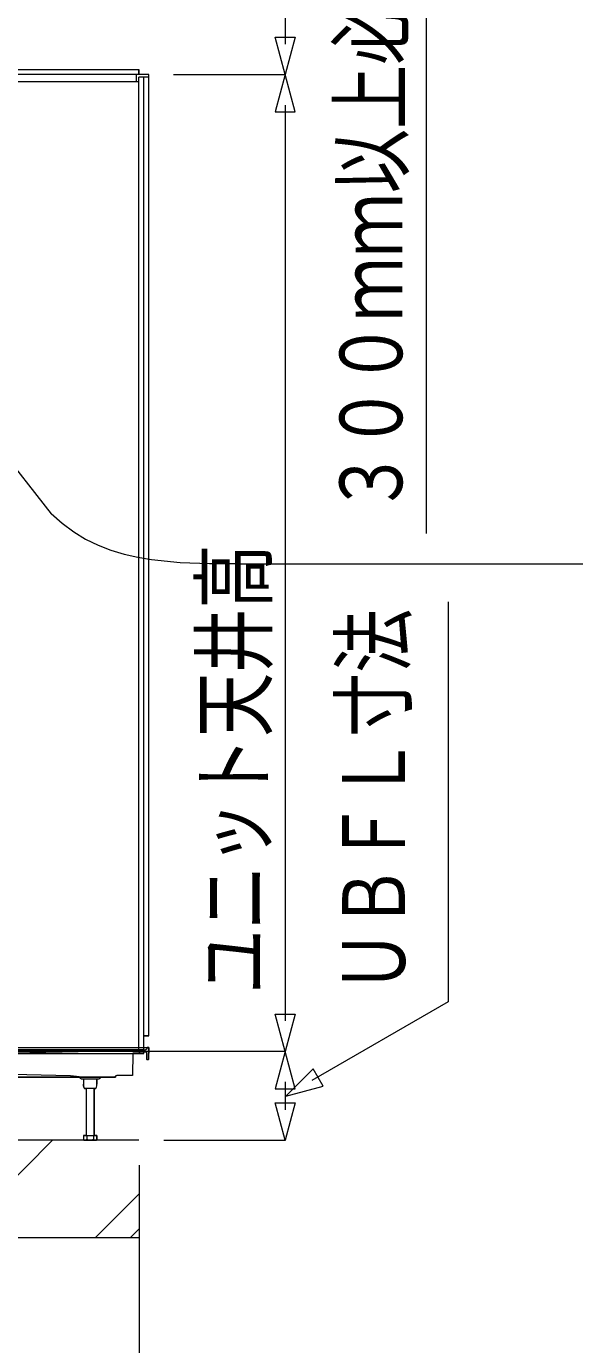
# Model space of a CAD drawing. Units: millimetres on the paper. Extents: x -305 to 305, y -152 to 152.
# Drawn here: x -210.7 to -185.4, y 41.8 to 102.5 of the extents above; entities that cross this region are included whole.
import ezdxf
from ezdxf.enums import TextEntityAlignment as Align

# ---------------------------------------------------------------- set-up
doc = ezdxf.new("R2010")
doc.units = ezdxf.units.MM
doc.linetypes.add('LONG_CHAIN', pattern=[21, 18, -1, 1, -1])
doc.layers.add('0-0_0', color=7, linetype='Continuous', lineweight=9)
doc.styles.add('ＭＳ ゴシック', font='')
doc.styles.get('ＭＳ ゴシック').set_extended_font_data('MS Gothic')

msp = doc.modelspace()

# ---------------------------------------------------------------- linework, layer by layer
at = {"layer": '0-0_0'}
for p, q in [((-192.277, 79.173), (-192.277, 110.492)), ((-198.775, 101.725), (-198.775, 105.662)), ((-205.075, 100.318), (-246.479, 100.318)), ((-205.526, 100.544), (-225.327, 100.544)), ((-205.638, 99.981), (-205.638, 100.318)), ((-205.526, 100.318), (-205.526, 100.544)), ((-205.075, 56.035), (-205.075, 100.318)), ((-203.932, 100.318), (-198.775, 100.318)), ((-205.526, 99.981), (-246.028, 99.981)), ((-205.075, 100.206), (-205.526, 100.206)), ((-205.526, 55.405), (-205.526, 100.206)), ((-205.301, 55.405), (-205.301, 100.206)), ((-198.775, 56.722), (-198.775, 98.912)), ((-219.815, 93.132), (-209.573, 80.081)), ((-200.888, 77.775), (-183.273, 77.775)), ((-191.277, 76.033), (-191.277, 57.599)), ((-191.277, 57.599), (-197.557, 53.971)), ((-205.075, 56.035), (-205.301, 56.035)), ((-246.479, 55.472), (-205.075, 55.495)), ((-229.551, 55.405), (-205.301, 55.405)), ((-205.525, 55.382), (-229.546, 55.382)), ((-206.088, 55.338), (-229.522, 55.338)), ((-206.088, 55.338), (-224.989, 54.955)), ((-206.088, 55.338), (-205.615, 55.347)), ((-205.525, 55.382), (-205.233, 55.382)), ((-205.217, 55.29), (-205.456, 55.29)), ((-205.456, 55.29), (-205.217, 55.29)), ((-205.279, 55.495), (-205.171, 55.495)), ((-205.165, 55.473), (-205.166, 55.449)), ((-205.075, 55.495), (-205.143, 55.495)), ((-205.075, 55.495), (-205.084, 54.954)), ((-205.084, 54.954), (-205.075, 55.495)), ((-205.805, 55.228), (-205.823, 54.212)), ((-205.618, 55.232), (-205.805, 55.228)), ((-205.166, 54.954), (-205.171, 55.246)), ((-205.166, 54.954), (-205.171, 55.246)), ((-205.107, 54.933), (-205.143, 54.933)), ((-205.107, 54.933), (-205.143, 54.933)), ((-222.523, 54.122), (-206.61, 54.122)), ((-216.776, 54.37), (-208.675, 54.208)), ((-208.675, 54.208), (-208, 54.122)), ((-208.237, 54.122), (-208.236, 54.099)), ((-208.236, 54.099), (-208.237, 54.122)), ((-208.191, 54.056), (-207.379, 54.056)), ((-208.082, 54.056), (-208.082, 53.807)), ((-207.469, 54.056), (-207.469, 53.807)), ((-207.315, 54.099), (-207.314, 54.122)), ((-206.609, 54.146), (-206.61, 54.122)), ((-205.823, 54.212), (-206.542, 54.212)), ((-207.517, 53.606), (-208.034, 53.606)), ((-207.956, 53.606), (-207.956, 51.445)), ((-207.596, 53.606), (-207.596, 51.445)), ((-198.775, 52.626), (-198.775, 53.908)), ((-205.526, 51.22), (-247.153, 51.22)), ((-209.518, 51.22), (-214.018, 46.719)), ((-208.087, 51.445), (-208.087, 51.25)), ((-208.087, 51.445), (-207.464, 51.445)), ((-208.035, 51.22), (-208.087, 51.25)), ((-208.068, 51.22), (-207.955, 51.22)), ((-208.035, 51.22), (-207.517, 51.22)), ((-207.955, 51.22), (-207.596, 51.22)), ((-207.932, 51.445), (-207.932, 51.25)), ((-207.62, 51.445), (-207.62, 51.25)), ((-207.596, 51.22), (-207.484, 51.22)), ((-207.464, 51.25), (-207.517, 51.22)), ((-207.464, 51.445), (-207.464, 51.25)), ((-204.382, 51.22), (-198.775, 51.22)), ((-205.525, 50.077), (-205.525, 41.013)), ((-205.526, 48.746), (-207.552, 46.719)), ((-205.526, 47.13), (-205.935, 46.719)), ((-205.526, 46.719), (-243.778, 46.719))]:
    msp.add_line(p, q, dxfattribs=at)
at = {"layer": '0-0_0', "linetype": 'LONG_CHAIN'}
msp.add_line((-198.775, 55.315), (-247.153, 55.315), dxfattribs=at)
at = {"layer": '0-0_0'}
for points in [[(-198.333, 102.04), (-198.794, 100.319), (-199.255, 102.04)], [(-205.075, 100.318), (-205.525, 100.318), (-205.525, 100.543), (-225.327, 100.543), (-225.327, 100.318), (-226.227, 100.318), (-226.227, 100.543), (-246.028, 100.543), (-246.028, 100.318), (-246.479, 100.318), (-246.479, 56.035), (-246.253, 56.035), (-246.253, 55.213), (-205.3, 55.213), (-205.3, 56.035), (-205.075, 56.035)], [(-198.333, 98.597), (-198.794, 100.319), (-199.255, 98.597)], [(-198.333, 57.036), (-198.794, 55.315), (-199.255, 57.036)], [(-198.333, 53.594), (-198.794, 55.315), (-199.255, 53.594)], [(-197.505, 54.511), (-198.765, 53.251), (-197.044, 53.712)], [(-198.333, 52.941), (-198.794, 51.22), (-199.255, 52.941)]]:
    msp.add_lwpolyline(points, close=True, dxfattribs=at)
for points in [[(-209.567, 80.1), (-209.071, 79.649), (-208.533, 79.248), (-207.986, 78.916), (-207.411, 78.635), (-206.82, 78.407), (-206.213, 78.224), (-205.585, 78.08), (-204.95, 77.973), (-203.635, 77.843), (-202.279, 77.794), (-200.896, 77.787)], [(-205.618, 55.232), (-205.597, 55.234), (-205.577, 55.237), (-205.557, 55.242), (-205.537, 55.249), (-205.518, 55.258), (-205.5, 55.269), (-205.483, 55.281)], [(-205.483, 55.281), (-205.5, 55.269), (-205.518, 55.258), (-205.537, 55.249), (-205.557, 55.242), (-205.577, 55.237), (-205.597, 55.234), (-205.618, 55.232)], [(-205.571, 55.364), (-205.576, 55.36), (-205.582, 55.356), (-205.588, 55.353), (-205.595, 55.351), (-205.601, 55.349), (-205.608, 55.348), (-205.615, 55.347)], [(-205.571, 55.364), (-205.566, 55.369), (-205.56, 55.373), (-205.553, 55.376), (-205.547, 55.379), (-205.54, 55.381), (-205.532, 55.382), (-205.525, 55.382)], [(-205.483, 55.281), (-205.48, 55.284), (-205.476, 55.286), (-205.472, 55.287), (-205.468, 55.289), (-205.464, 55.289), (-205.46, 55.29), (-205.456, 55.29)], [(-205.483, 55.281), (-205.48, 55.284), (-205.476, 55.286), (-205.472, 55.287), (-205.468, 55.289), (-205.464, 55.289), (-205.46, 55.29), (-205.456, 55.29)], [(-205.166, 55.449), (-205.168, 55.434), (-205.173, 55.42), (-205.181, 55.407), (-205.191, 55.397), (-205.204, 55.389), (-205.218, 55.384), (-205.233, 55.382)], [(-205.217, 55.29), (-205.206, 55.289), (-205.197, 55.286), (-205.189, 55.28), (-205.182, 55.274), (-205.176, 55.265), (-205.173, 55.256), (-205.171, 55.246)], [(-205.217, 55.29), (-205.207, 55.289), (-205.197, 55.286), (-205.189, 55.28), (-205.182, 55.274), (-205.176, 55.265), (-205.173, 55.256), (-205.172, 55.246)], [(-205.165, 55.473), (-205.165, 55.478), (-205.163, 55.483), (-205.16, 55.487), (-205.157, 55.49), (-205.153, 55.493), (-205.148, 55.494), (-205.143, 55.495)], [(-205.084, 55.495), (-205.083, 55.496), (-205.083, 55.498), (-205.082, 55.5), (-205.08, 55.501), (-205.079, 55.502), (-205.077, 55.503), (-205.075, 55.503)], [(-205.075, 55.488), (-205.077, 55.488), (-205.079, 55.489), (-205.08, 55.489), (-205.082, 55.49), (-205.083, 55.492), (-205.083, 55.493), (-205.084, 55.495)], [(-205.075, 55.503), (-205.074, 55.503), (-205.072, 55.502), (-205.071, 55.501), (-205.069, 55.5), (-205.069, 55.498), (-205.068, 55.496), (-205.068, 55.495)], [(-205.068, 55.495), (-205.068, 55.493), (-205.069, 55.492), (-205.069, 55.49), (-205.071, 55.489), (-205.072, 55.489), (-205.074, 55.488), (-205.075, 55.488)], [(-205.618, 55.232), (-205.805, 55.228), (-205.823, 54.212), (-206.542, 54.212)], [(-205.166, 54.954), (-205.165, 54.95), (-205.164, 54.945), (-205.161, 54.941), (-205.158, 54.938), (-205.153, 54.935), (-205.149, 54.933), (-205.143, 54.933)], [(-205.144, 54.933), (-205.149, 54.933), (-205.154, 54.935), (-205.158, 54.938), (-205.161, 54.941), (-205.164, 54.945), (-205.165, 54.95), (-205.166, 54.954)], [(-205.107, 54.933), (-205.102, 54.933), (-205.097, 54.935), (-205.093, 54.938), (-205.09, 54.941), (-205.087, 54.945), (-205.085, 54.95), (-205.084, 54.954)], [(-205.084, 54.954), (-205.085, 54.95), (-205.087, 54.945), (-205.09, 54.941), (-205.093, 54.938), (-205.097, 54.935), (-205.102, 54.933), (-205.107, 54.933)], [(-206.609, 54.146), (-206.61, 54.122), (-221.153, 54.122), (-221.153, 52.705), (-221.492, 52.712), (-221.494, 52.634), (-222.124, 52.646), (-222.122, 52.727), (-223.54, 52.756), (-223.542, 52.675)], [(-207.315, 54.099), (-207.314, 54.122), (-208.237, 54.122)], [(-208.191, 54.056), (-208.201, 54.057), (-208.211, 54.06), (-208.219, 54.065), (-208.226, 54.072), (-208.231, 54.08), (-208.235, 54.089), (-208.236, 54.099)], [(-208.192, 54.056), (-208.202, 54.057), (-208.211, 54.06), (-208.219, 54.065), (-208.226, 54.072), (-208.232, 54.08), (-208.235, 54.089), (-208.236, 54.099)], [(-208.191, 54.056), (-208.082, 54.056), (-208.082, 53.807), (-208.078, 53.734), (-208.068, 53.666), (-208.058, 53.633), (-208.042, 53.609), (-208.034, 53.606), (-207.955, 53.606), (-207.955, 51.445), (-208.087, 51.445), (-208.087, 51.25), (-208.034, 51.22), (-207.517, 51.22), (-207.464, 51.25), (-207.464, 51.445), (-207.595, 51.445), (-207.595, 53.606), (-207.517, 53.606), (-207.508, 53.609), (-207.493, 53.633), (-207.483, 53.666), (-207.473, 53.734), (-207.469, 53.807), (-207.469, 54.056), (-207.36, 54.056)], [(-207.315, 54.099), (-207.316, 54.089), (-207.32, 54.08), (-207.325, 54.072), (-207.332, 54.065), (-207.34, 54.06), (-207.35, 54.057), (-207.36, 54.056)], [(-207.315, 54.099), (-207.316, 54.089), (-207.32, 54.08), (-207.325, 54.072), (-207.332, 54.065), (-207.341, 54.06), (-207.35, 54.057), (-207.36, 54.056)], [(-206.61, 54.146), (-206.608, 54.161), (-206.603, 54.175), (-206.594, 54.188), (-206.584, 54.198), (-206.571, 54.206), (-206.557, 54.21), (-206.542, 54.212)], [(-206.609, 54.146), (-206.607, 54.161), (-206.602, 54.175), (-206.594, 54.188), (-206.584, 54.198), (-206.571, 54.206), (-206.557, 54.21), (-206.542, 54.212)], [(-208.034, 53.606), (-208.043, 53.609), (-208.058, 53.633), (-208.068, 53.666), (-208.078, 53.734), (-208.082, 53.807)], [(-207.517, 53.606), (-207.508, 53.609), (-207.493, 53.633), (-207.483, 53.666), (-207.473, 53.734), (-207.47, 53.807)], [(-207.932, 51.25), (-207.945, 51.243), (-207.959, 51.236), (-207.974, 51.231), (-207.989, 51.226), (-208.004, 51.223), (-208.019, 51.221), (-208.035, 51.22)], [(-207.517, 51.22), (-207.533, 51.221), (-207.548, 51.223), (-207.563, 51.226), (-207.578, 51.231), (-207.592, 51.236), (-207.607, 51.243), (-207.62, 51.25), (-207.664, 51.236), (-207.708, 51.226), (-207.753, 51.221), (-207.799, 51.221), (-207.844, 51.226), (-207.888, 51.236), (-207.932, 51.25)], [(-205.526, 46.719), (-243.778, 46.719), (-243.778, 42.219)]]:
    msp.add_lwpolyline(points, dxfattribs=at)

# ---------------------------------------------------------------- texts
at = {"layer": '0-0_0', "style": 'ＭＳ ゴシック', "width": 0.75}
for s, p in [('３００ｍｍ以上必要', (-192.524, 80.076)), ('ユニット天井高', (-198.836, 57.98)), ('ＵＢＦＬ寸法', (-192.4, 57.98))]:
    msp.add_text(s, height=2.889, rotation=90, dxfattribs=at).set_placement(p, align=Align.BOTTOM_LEFT)

doc.saveas('drawing.dxf')
